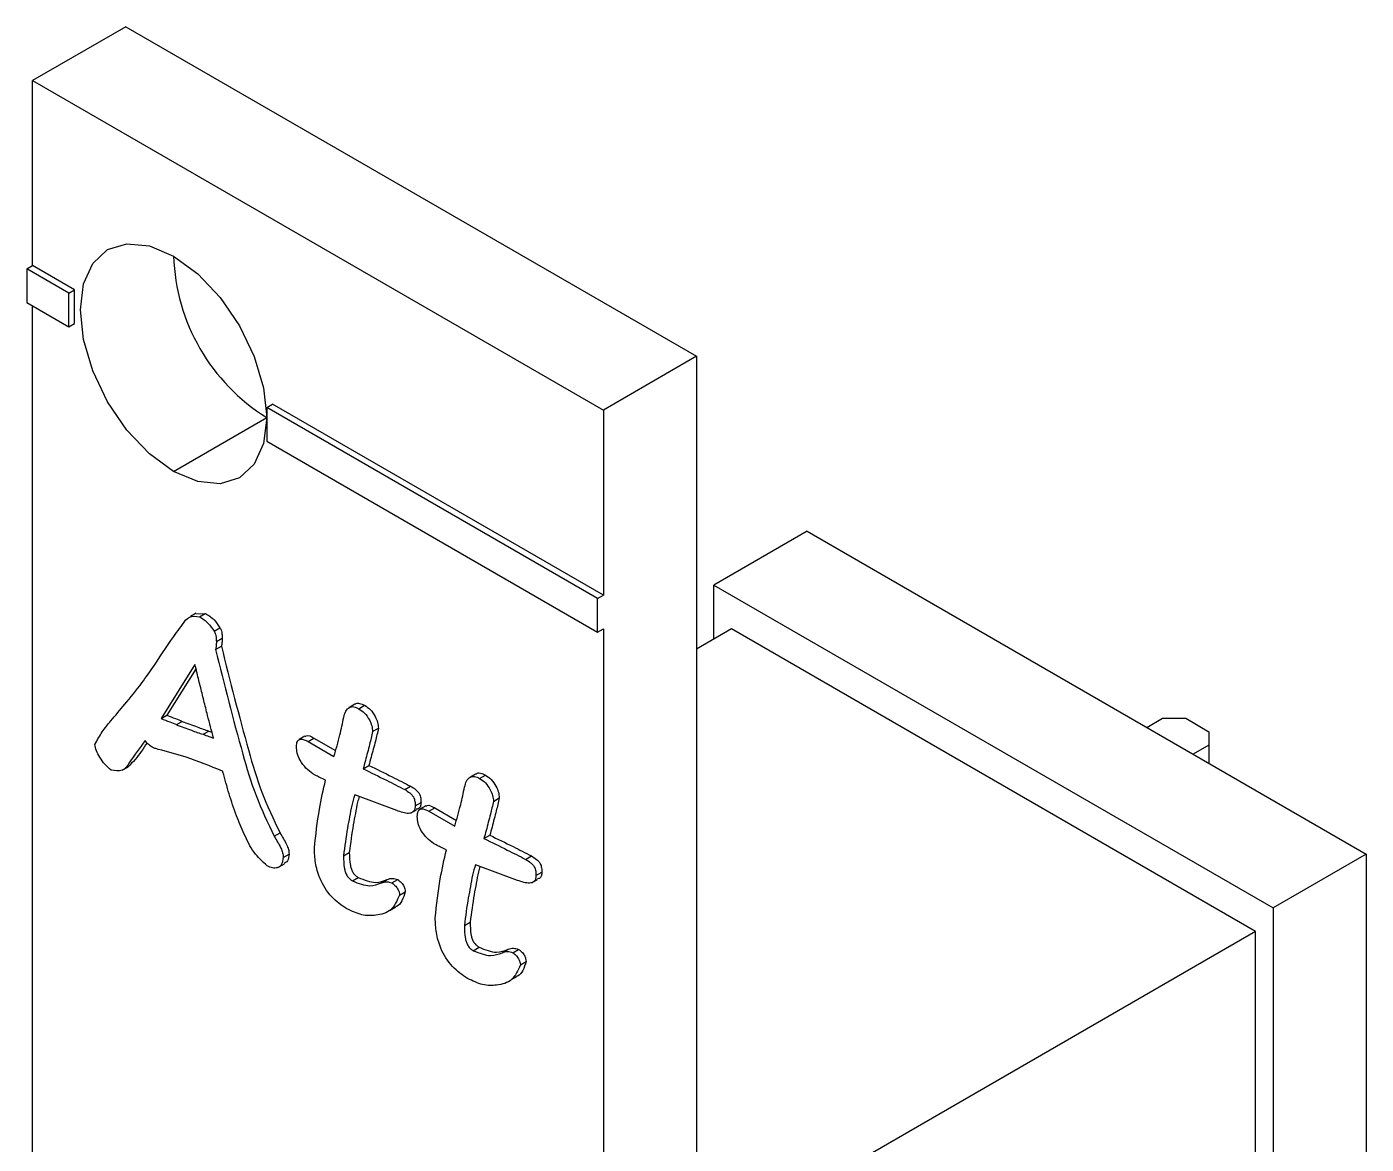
# Model space of a CAD drawing. Extents: x 94 to 117, y 117 to 227.
# Drawn here: x 100.1 to 116.36, y 213.51 to 227.08 of the extents above; entities that cross this region are included whole.
import ezdxf

# ---------------------------------------------------------------- set-up
doc = ezdxf.new("R2010")
doc.units = 0
doc.layers.get('0').update_dxf_attribs({"linetype": 'CONTINUOUS'})

msp = doc.modelspace()

# ---------------------------------------------------------------- linework, layer by layer
at = {"color": 7, "linetype": 'CONTINUOUS'}
for p, q in [((101.301, 227.079), (100.17, 226.426)), ((101.301, 227.079), (108.231, 223.079)), ((100.17, 226.426), (107.1, 222.425)), ((100.17, 224.18), (100.17, 226.426)), ((100.099, 224.14), (100.17, 224.18)), ((100.608, 223.846), (100.099, 224.14)), ((100.099, 224.14), (100.099, 223.731)), ((100.679, 223.886), (100.17, 224.18)), ((100.608, 223.846), (100.679, 223.886)), ((100.608, 223.437), (100.608, 223.846)), ((100.679, 223.478), (100.679, 223.886)), ((100.099, 223.731), (100.608, 223.437)), ((100.17, 210.859), (100.17, 223.69)), ((100.608, 223.437), (100.679, 223.478)), ((108.231, 223.079), (107.1, 222.425)), ((108.231, 223.079), (108.231, 118.153)), ((103.012, 222.458), (103.083, 222.499)), ((107.1, 220.18), (103.083, 222.499)), ((101.881, 221.682), (103.012, 222.335)), ((107.029, 220.139), (103.012, 222.458)), ((103.012, 222.458), (103.012, 222.049)), ((107.1, 222.425), (107.1, 220.18)), ((103.012, 222.049), (107.029, 219.731)), ((109.574, 220.954), (108.443, 220.301)), ((109.574, 220.954), (116.363, 217.035)), ((108.443, 220.301), (115.231, 216.382)), ((108.443, 219.648), (108.443, 220.301)), ((107.029, 220.139), (107.1, 220.18)), ((107.029, 219.731), (107.029, 220.139)), ((102.155, 219.96), (102.085, 219.919)), ((102.158, 219.954), (102.267, 219.958)), ((102.197, 219.917), (102.267, 219.958)), ((102.374, 219.742), (102.445, 219.783)), ((107.029, 219.731), (107.1, 219.772)), ((107.1, 219.772), (107.1, 120.154)), ((108.655, 219.77), (108.231, 219.525)), ((115.019, 216.096), (108.655, 219.77)), ((102.391, 219.518), (102.462, 219.559)), ((102.401, 219.616), (102.472, 219.657)), ((102.14, 219.338), (101.73, 218.681)), ((102.154, 219.288), (101.801, 218.722)), ((104.017, 218.817), (104.011, 218.814)), ((104.082, 218.855), (104.017, 218.817)), ((104.13, 218.801), (104.201, 218.842)), ((101.73, 218.681), (101.801, 218.722)), ((101.916, 218.607), (101.987, 218.647)), ((113.697, 218.574), (113.888, 218.684)), ((113.888, 218.684), (114.171, 218.684)), ((114.171, 218.684), (114.453, 218.521)), ((102.24, 218.49), (102.31, 218.53)), ((102.31, 218.53), (102.347, 218.517)), ((103.477, 218.467), (103.406, 218.427)), ((103.514, 218.403), (103.585, 218.444)), ((103.585, 218.444), (103.848, 218.292)), ((104.298, 218.523), (104.369, 218.564)), ((114.453, 218.521), (114.453, 218.358)), ((103.514, 218.403), (103.829, 218.221)), ((114.453, 218.358), (114.263, 218.248)), ((114.453, 218.358), (114.453, 218.138)), ((101.256, 218.053), (101.327, 218.093)), ((104.183, 218.072), (104.253, 218.113)), ((103.602, 217.995), (103.572, 218.012)), ((105.484, 217.97), (105.478, 217.967)), ((105.549, 218.008), (105.485, 217.97)), ((105.598, 217.954), (105.668, 217.995)), ((104.689, 217.819), (104.76, 217.86)), ((104.592, 217.564), (104.081, 217.754)), ((104.815, 217.622), (104.886, 217.663)), ((104.944, 217.62), (104.873, 217.58)), ((105.766, 217.676), (105.836, 217.717)), ((104.76, 217.534), (104.831, 217.574)), ((104.981, 217.556), (105.052, 217.597)), ((104.981, 217.556), (105.296, 217.374)), ((105.052, 217.597), (105.316, 217.445)), ((103.103, 217.252), (103.174, 217.293)), ((105.069, 217.148), (105.039, 217.165)), ((105.65, 217.225), (105.721, 217.266)), ((103.212, 216.995), (103.283, 217.036)), ((103.945, 217.016), (104.015, 217.057)), ((106.156, 216.972), (106.227, 217.013)), ((116.363, 217.035), (115.231, 216.382)), ((116.363, 217.035), (116.363, 133.748)), ((103.157, 216.878), (103.227, 216.918)), ((106.059, 216.717), (105.548, 216.907)), ((106.282, 216.775), (106.353, 216.816)), ((104.053, 216.71), (104.124, 216.751)), ((104.405, 216.686), (104.476, 216.727)), ((104.532, 216.685), (104.603, 216.726)), ((106.228, 216.687), (106.298, 216.727)), ((104.625, 216.537), (104.695, 216.578)), ((104.51, 216.355), (104.58, 216.396)), ((115.231, 216.382), (115.231, 133.095)), ((105.412, 216.169), (105.483, 216.21)), ((115.019, 216.096), (108.655, 212.423)), ((115.019, 207.523), (115.019, 216.096)), ((105.52, 215.863), (105.591, 215.904)), ((105.872, 215.839), (105.943, 215.88)), ((105.999, 215.838), (106.07, 215.879)), ((106.092, 215.69), (106.163, 215.731)), ((105.977, 215.508), (106.048, 215.549))]:
    msp.add_line(p, q, dxfattribs=at)
at = {"color": 7, "linetype": 'CONTINUOUS', "flags": 128}
for points in [[(101.881, 221.682), (101.588, 221.895), (101.315, 222.184), (101.081, 222.526), (100.901, 222.901), (100.788, 223.281), (100.75, 223.642), (100.788, 223.957), (100.901, 224.207), (101.081, 224.374), (101.315, 224.446), (101.588, 224.419), (101.881, 224.295)], [(101.881, 224.295), (102.174, 224.081), (102.447, 223.793), (102.681, 223.45), (102.861, 223.076), (102.974, 222.696), (103.012, 222.335), (102.974, 222.019), (102.861, 221.77), (102.681, 221.603), (102.447, 221.53), (102.174, 221.557), (101.881, 221.682)]]:
    msp.add_lwpolyline(points, dxfattribs=at)
at = {"color": 7, "linetype": 'CONTINUOUS'}
msp.add_arc((104.282, 224.374), 2.402, 181.8943, 238.1003, dxfattribs=at)
for points, knots in [([(101.648, 219.329), (101.737, 219.464), (101.848, 219.634), (101.991, 219.822), (102.061, 219.933), (102.152, 219.922), (102.197, 219.917)], [0, 0, 0, 0, 0.56228, 0.709544, 0.856632, 1, 1, 1, 1]), ([(102.197, 219.917), (102.234, 219.894), (102.3, 219.853), (102.351, 219.776), (102.374, 219.742)], [0, 0, 0, 0, 0.561234, 1, 1, 1, 1]), ([(102.267, 219.958), (102.304, 219.935), (102.371, 219.894), (102.422, 219.817), (102.445, 219.783)], [0, 0, 0, 0, 0.561234, 1, 1, 1, 1]), ([(102.374, 219.742), (102.38, 219.73), (102.393, 219.706), (102.4, 219.662), (102.4, 219.634), (102.401, 219.616)], [0, 0, 0, 0, 0.278157, 0.559813, 1, 1, 1, 1]), ([(102.445, 219.783), (102.451, 219.771), (102.464, 219.747), (102.47, 219.703), (102.471, 219.675), (102.472, 219.657)], [0, 0, 0, 0, 0.278157, 0.559813, 1, 1, 1, 1]), ([(102.401, 219.616), (102.401, 219.597), (102.4, 219.562), (102.394, 219.531), (102.391, 219.518)], [0, 0, 0, 0, 0.559965, 1, 1, 1, 1]), ([(102.472, 219.657), (102.471, 219.638), (102.471, 219.603), (102.464, 219.572), (102.462, 219.559)], [0, 0, 0, 0, 0.559965, 1, 1, 1, 1]), ([(102.462, 219.559), (102.568, 219.137), (102.716, 218.55), (102.938, 217.788), (103.095, 217.458), (103.174, 217.293)], [0, 0, 0, 0, 0.56047, 0.780572, 1, 1, 1, 1]), ([(102.391, 219.518), (102.497, 219.097), (102.645, 218.509), (102.867, 217.747), (103.025, 217.417), (103.103, 217.252)], [0, 0, 0, 0, 0.56047, 0.780572, 1, 1, 1, 1]), ([(101.288, 218.854), (101.359, 218.939), (101.484, 219.09), (101.598, 219.256), (101.648, 219.329)], [0, 0, 0, 0, 0.559992, 1, 1, 1, 1]), ([(102.161, 219.256), (102.158, 219.272), (102.151, 219.299), (102.143, 219.326), (102.14, 219.338)], [0, 0, 0, 0, 0.560032, 1, 1, 1, 1]), ([(102.367, 218.443), (102.342, 218.535), (102.302, 218.687), (102.249, 218.899), (102.205, 219.078), (102.176, 219.197), (102.161, 219.256)], [0, 0, 0, 0, 0.3399808, 0.5599864, 0.7799922, 1, 1, 1, 1]), ([(100.927, 218.368), (100.956, 218.42), (101.012, 218.524), (101.14, 218.677), (101.232, 218.787), (101.288, 218.854)], [0, 0, 0, 0, 0.279159, 0.55948, 1, 1, 1, 1]), ([(103.948, 218.697), (103.955, 218.722), (103.968, 218.773), (104.01, 218.821), (104.068, 218.831), (104.11, 218.811), (104.13, 218.801)], [0, 0, 0, 0, 0.2806559, 0.5604335, 0.7799629, 1, 1, 1, 1]), ([(104.083, 218.853), (104.085, 218.855), (104.098, 218.87), (104.14, 218.87), (104.181, 218.851), (104.201, 218.842)], [0, 0, 0, 0, 0.065989, 0.532455, 1, 1, 1, 1]), ([(104.13, 218.801), (104.155, 218.785), (104.203, 218.753), (104.258, 218.672), (104.292, 218.592), (104.296, 218.546), (104.298, 218.523)], [0, 0, 0, 0, 0.280083, 0.559193, 0.779659, 1, 1, 1, 1]), ([(104.201, 218.842), (104.225, 218.826), (104.274, 218.793), (104.328, 218.713), (104.363, 218.633), (104.367, 218.587), (104.369, 218.564)], [0, 0, 0, 0, 0.280083, 0.559193, 0.779659, 1, 1, 1, 1]), ([(101.73, 218.681), (101.765, 218.668), (101.827, 218.644), (101.889, 218.618), (101.916, 218.607)], [0, 0, 0, 0, 0.559996, 1, 1, 1, 1]), ([(101.801, 218.722), (101.835, 218.708), (101.897, 218.685), (101.959, 218.659), (101.987, 218.647)], [0, 0, 0, 0, 0.559996, 1, 1, 1, 1]), ([(101.916, 218.607), (101.977, 218.583), (102.085, 218.542), (102.192, 218.505), (102.24, 218.49)], [0, 0, 0, 0, 0.55996, 1, 1, 1, 1]), ([(101.987, 218.647), (102.047, 218.624), (102.156, 218.582), (102.263, 218.546), (102.31, 218.53)], [0, 0, 0, 0, 0.55996, 1, 1, 1, 1]), ([(103.829, 218.221), (103.854, 218.308), (103.898, 218.462), (103.933, 218.625), (103.948, 218.697)], [0, 0, 0, 0, 0.5599678, 1, 1, 1, 1]), ([(102.24, 218.49), (102.263, 218.481), (102.305, 218.467), (102.348, 218.45), (102.367, 218.443)], [0, 0, 0, 0, 0.5599915, 1, 1, 1, 1]), ([(103.374, 218.341), (103.375, 218.364), (103.378, 218.408), (103.429, 218.446), (103.482, 218.419), (103.514, 218.403)], [0, 0, 0, 0, 0.28144, 0.560209, 1, 1, 1, 1]), ([(103.48, 218.462), (103.484, 218.466), (103.508, 218.488), (103.55, 218.464), (103.585, 218.444)], [0, 0, 0, 0, 0.183866, 1, 1, 1, 1]), ([(104.298, 218.523), (104.286, 218.471), (104.267, 218.385), (104.236, 218.269), (104.21, 218.17), (104.192, 218.105), (104.183, 218.072)], [0, 0, 0, 0, 0.339894, 0.559929, 0.779963, 1, 1, 1, 1]), ([(104.369, 218.564), (104.357, 218.511), (104.338, 218.425), (104.306, 218.309), (104.28, 218.211), (104.262, 218.145), (104.253, 218.113)], [0, 0, 0, 0, 0.339894, 0.559929, 0.779963, 1, 1, 1, 1]), ([(101.124, 218.055), (101.099, 218.077), (101.047, 218.12), (100.989, 218.206), (100.94, 218.29), (100.931, 218.342), (100.927, 218.368)], [0, 0, 0, 0, 0.279156, 0.560309, 0.780883, 1, 1, 1, 1]), ([(101.537, 218.414), (101.472, 218.326), (101.383, 218.203), (101.269, 218.03), (101.172, 218.047), (101.124, 218.055)], [0, 0, 0, 0, 0.563903, 0.785465, 1, 1, 1, 1]), ([(101.559, 218.387), (101.514, 218.316), (101.444, 218.207), (101.357, 218.123), (101.327, 218.093)], [0, 0, 0, 0, 0.656921, 1, 1, 1, 1]), ([(101.623, 218.335), (101.605, 218.345), (101.574, 218.365), (101.548, 218.399), (101.537, 218.414)], [0, 0, 0, 0, 0.560628, 1, 1, 1, 1]), ([(101.696, 218.307), (101.683, 218.31), (101.659, 218.317), (101.634, 218.329), (101.623, 218.335)], [0, 0, 0, 0, 0.559898, 1, 1, 1, 1]), ([(102.474, 218.043), (102.327, 218.103), (102.065, 218.211), (101.809, 218.278), (101.696, 218.307)], [0, 0, 0, 0, 0.559851, 1, 1, 1, 1]), ([(103.572, 218.012), (103.544, 218.033), (103.488, 218.075), (103.417, 218.164), (103.378, 218.261), (103.375, 218.315), (103.374, 218.341)], [0, 0, 0, 0, 0.2797, 0.55988, 0.779448, 1, 1, 1, 1]), ([(104.253, 218.113), (104.348, 218.067), (104.516, 217.984), (104.685, 217.898), (104.76, 217.86)], [0, 0, 0, 0, 0.560017, 1, 1, 1, 1]), ([(102.481, 218.032), (102.481, 218.033), (102.481, 218.034), (102.48, 218.037), (102.479, 218.039), (102.476, 218.041), (102.475, 218.042), (102.474, 218.043)], [0, 0, 0, 0, 0.200487, 0.380701, 0.543744, 0.7579, 1, 1, 1, 1]), ([(103.017, 216.893), (102.961, 216.945), (102.847, 217.049), (102.737, 217.278), (102.638, 217.514), (102.553, 217.768), (102.505, 217.944), (102.481, 218.032)], [0, 0, 0, 0, 0.183987, 0.371042, 0.558454, 0.779385, 1, 1, 1, 1]), ([(103.591, 217.107), (103.609, 217.268), (103.64, 217.555), (103.7, 217.818), (103.727, 217.934)], [0, 0, 0, 0, 0.559703, 1, 1, 1, 1]), ([(103.727, 217.934), (103.704, 217.945), (103.662, 217.963), (103.62, 217.985), (103.602, 217.995)], [0, 0, 0, 0, 0.560031, 1, 1, 1, 1]), ([(104.183, 218.072), (104.277, 218.026), (104.446, 217.943), (104.615, 217.857), (104.689, 217.819)], [0, 0, 0, 0, 0.560017, 1, 1, 1, 1]), ([(105.415, 217.85), (105.422, 217.875), (105.435, 217.926), (105.477, 217.974), (105.535, 217.984), (105.577, 217.964), (105.598, 217.954)], [0, 0, 0, 0, 0.2806559, 0.5604335, 0.7799629, 1, 1, 1, 1]), ([(105.55, 218.006), (105.552, 218.008), (105.565, 218.023), (105.607, 218.023), (105.648, 218.004), (105.668, 217.995)], [0, 0, 0, 0, 0.065989, 0.532455, 1, 1, 1, 1]), ([(105.598, 217.954), (105.622, 217.938), (105.67, 217.906), (105.725, 217.825), (105.76, 217.745), (105.764, 217.699), (105.766, 217.676)], [0, 0, 0, 0, 0.2800834, 0.5591925, 0.7796586, 1, 1, 1, 1]), ([(105.668, 217.995), (105.693, 217.979), (105.741, 217.946), (105.795, 217.866), (105.83, 217.786), (105.834, 217.74), (105.836, 217.717)], [0, 0, 0, 0, 0.2800834, 0.5591925, 0.7796586, 1, 1, 1, 1]), ([(104.689, 217.819), (104.709, 217.807), (104.738, 217.789), (104.774, 217.757), (104.8, 217.723), (104.814, 217.672), (104.815, 217.639), (104.815, 217.622)], [0, 0, 0, 0, 0.314146, 0.43766, 0.560653, 0.779317, 1, 1, 1, 1]), ([(104.76, 217.86), (104.78, 217.847), (104.809, 217.83), (104.844, 217.798), (104.871, 217.764), (104.885, 217.713), (104.885, 217.68), (104.886, 217.663)], [0, 0, 0, 0, 0.314146, 0.43766, 0.560653, 0.779317, 1, 1, 1, 1]), ([(105.296, 217.374), (105.321, 217.461), (105.365, 217.615), (105.4, 217.778), (105.415, 217.85)], [0, 0, 0, 0, 0.5599678, 1, 1, 1, 1]), ([(104.081, 217.754), (104.068, 217.712), (104.043, 217.627), (104.019, 217.488), (103.98, 217.289), (103.959, 217.129), (103.945, 217.016)], [0, 0, 0, 0, 0.186091, 0.372963, 0.559833, 1, 1, 1, 1]), ([(104.135, 217.734), (104.128, 217.711), (104.109, 217.646), (104.09, 217.528), (104.05, 217.33), (104.03, 217.169), (104.015, 217.057)], [0, 0, 0, 0, 0.107612, 0.312503, 0.517391, 1, 1, 1, 1]), ([(104.815, 217.622), (104.814, 217.608), (104.812, 217.58), (104.789, 217.541), (104.716, 217.519), (104.641, 217.546), (104.592, 217.564)], [0, 0, 0, 0, 0.12531, 0.250793, 0.499944, 1, 1, 1, 1]), ([(104.886, 217.663), (104.885, 217.649), (104.883, 217.621), (104.865, 217.588), (104.841, 217.582), (104.828, 217.58)], [0, 0, 0, 0, 0.3102, 0.620829, 1, 1, 1, 1]), ([(104.947, 217.615), (104.952, 217.619), (104.975, 217.641), (105.017, 217.617), (105.052, 217.597)], [0, 0, 0, 0, 0.183866, 1, 1, 1, 1]), ([(105.766, 217.676), (105.754, 217.624), (105.734, 217.538), (105.703, 217.422), (105.677, 217.323), (105.659, 217.258), (105.65, 217.225)], [0, 0, 0, 0, 0.339894, 0.559929, 0.779963, 1, 1, 1, 1]), ([(105.836, 217.717), (105.824, 217.664), (105.805, 217.578), (105.774, 217.462), (105.748, 217.364), (105.73, 217.298), (105.721, 217.266)], [0, 0, 0, 0, 0.339894, 0.559929, 0.779963, 1, 1, 1, 1]), ([(104.841, 217.494), (104.842, 217.517), (104.845, 217.561), (104.896, 217.599), (104.949, 217.572), (104.981, 217.556)], [0, 0, 0, 0, 0.28144, 0.560209, 1, 1, 1, 1]), ([(105.039, 217.165), (105.011, 217.186), (104.955, 217.228), (104.885, 217.317), (104.845, 217.414), (104.842, 217.467), (104.841, 217.494)], [0, 0, 0, 0, 0.2797, 0.55988, 0.779448, 1, 1, 1, 1]), ([(103.174, 217.293), (103.202, 217.246), (103.241, 217.182), (103.28, 217.091), (103.282, 217.054), (103.283, 217.036)], [0, 0, 0, 0, 0.560576, 0.779952, 1, 1, 1, 1]), ([(103.103, 217.252), (103.131, 217.206), (103.17, 217.141), (103.21, 217.05), (103.211, 217.014), (103.212, 216.995)], [0, 0, 0, 0, 0.560576, 0.779952, 1, 1, 1, 1]), ([(105.194, 217.087), (105.171, 217.098), (105.129, 217.116), (105.087, 217.138), (105.069, 217.148)], [0, 0, 0, 0, 0.560031, 1, 1, 1, 1]), ([(105.65, 217.225), (105.744, 217.179), (105.913, 217.096), (106.082, 217.01), (106.156, 216.972)], [0, 0, 0, 0, 0.560017, 1, 1, 1, 1]), ([(105.721, 217.266), (105.815, 217.219), (105.984, 217.137), (106.152, 217.051), (106.227, 217.013)], [0, 0, 0, 0, 0.560017, 1, 1, 1, 1]), ([(103.212, 216.995), (103.208, 216.965), (103.201, 216.904), (103.146, 216.867), (103.083, 216.862), (103.039, 216.883), (103.017, 216.893)], [0, 0, 0, 0, 0.279306, 0.558961, 0.779469, 1, 1, 1, 1]), ([(103.283, 217.036), (103.28, 217.005), (103.275, 216.95), (103.24, 216.931), (103.225, 216.923)], [0, 0, 0, 0, 0.5775, 1, 1, 1, 1]), ([(103.984, 216.373), (103.92, 216.415), (103.794, 216.5), (103.654, 216.723), (103.598, 216.933), (103.593, 217.049), (103.591, 217.107)], [0, 0, 0, 0, 0.280095, 0.558179, 0.778766, 1, 1, 1, 1]), ([(103.945, 217.016), (103.945, 216.964), (103.946, 216.898), (103.968, 216.812), (103.989, 216.768), (104.019, 216.732), (104.042, 216.717), (104.053, 216.71)], [0, 0, 0, 0, 0.499955, 0.625155, 0.7501, 0.874882, 1, 1, 1, 1]), ([(104.015, 217.057), (104.016, 217.004), (104.017, 216.939), (104.039, 216.853), (104.06, 216.809), (104.09, 216.773), (104.113, 216.758), (104.124, 216.751)], [0, 0, 0, 0, 0.499955, 0.625155, 0.7501, 0.874882, 1, 1, 1, 1]), ([(105.058, 216.26), (105.076, 216.421), (105.107, 216.708), (105.168, 216.971), (105.194, 217.087)], [0, 0, 0, 0, 0.559703, 1, 1, 1, 1]), ([(106.156, 216.972), (106.177, 216.96), (106.205, 216.942), (106.241, 216.91), (106.268, 216.876), (106.281, 216.825), (106.282, 216.792), (106.282, 216.775)], [0, 0, 0, 0, 0.314146, 0.43766, 0.560653, 0.779317, 1, 1, 1, 1]), ([(106.227, 217.013), (106.247, 217), (106.276, 216.983), (106.312, 216.951), (106.338, 216.917), (106.352, 216.866), (106.353, 216.833), (106.353, 216.816)], [0, 0, 0, 0, 0.314146, 0.43766, 0.560653, 0.779317, 1, 1, 1, 1]), ([(105.548, 216.907), (105.535, 216.865), (105.51, 216.78), (105.486, 216.641), (105.447, 216.442), (105.426, 216.282), (105.412, 216.169)], [0, 0, 0, 0, 0.186091, 0.372963, 0.559833, 1, 1, 1, 1]), ([(105.602, 216.887), (105.595, 216.864), (105.577, 216.799), (105.557, 216.681), (105.518, 216.483), (105.497, 216.322), (105.483, 216.21)], [0, 0, 0, 0, 0.107612, 0.312503, 0.517391, 1, 1, 1, 1]), ([(106.353, 216.816), (106.352, 216.802), (106.35, 216.774), (106.332, 216.741), (106.308, 216.735), (106.296, 216.733)], [0, 0, 0, 0, 0.3102, 0.620829, 1, 1, 1, 1]), ([(104.053, 216.71), (104.126, 216.681), (104.258, 216.629), (104.36, 216.669), (104.405, 216.686)], [0, 0, 0, 0, 0.5574297, 1, 1, 1, 1]), ([(104.124, 216.751), (104.197, 216.722), (104.329, 216.67), (104.431, 216.709), (104.476, 216.727)], [0, 0, 0, 0, 0.5574297, 1, 1, 1, 1]), ([(104.405, 216.686), (104.426, 216.694), (104.464, 216.708), (104.511, 216.692), (104.532, 216.685)], [0, 0, 0, 0, 0.561372, 1, 1, 1, 1]), ([(104.476, 216.727), (104.497, 216.735), (104.534, 216.748), (104.582, 216.732), (104.603, 216.726)], [0, 0, 0, 0, 0.561372, 1, 1, 1, 1]), ([(104.532, 216.685), (104.545, 216.676), (104.571, 216.659), (104.601, 216.617), (104.621, 216.574), (104.624, 216.549), (104.625, 216.537)], [0, 0, 0, 0, 0.280358, 0.559827, 0.780025, 1, 1, 1, 1]), ([(104.603, 216.726), (104.616, 216.717), (104.642, 216.7), (104.672, 216.658), (104.692, 216.615), (104.694, 216.59), (104.695, 216.578)], [0, 0, 0, 0, 0.280358, 0.559827, 0.780025, 1, 1, 1, 1]), ([(106.282, 216.775), (106.281, 216.761), (106.28, 216.733), (106.256, 216.694), (106.184, 216.672), (106.109, 216.699), (106.059, 216.717)], [0, 0, 0, 0, 0.12531, 0.250793, 0.499944, 1, 1, 1, 1]), ([(104.625, 216.537), (104.595, 216.47), (104.535, 216.334), (104.352, 216.288), (104.171, 216.284), (104.046, 216.343), (103.984, 216.373)], [0, 0, 0, 0, 0.275985, 0.557731, 0.778973, 1, 1, 1, 1]), ([(104.695, 216.578), (104.671, 216.502), (104.646, 216.421), (104.583, 216.399), (104.58, 216.398)], [0, 0, 0, 0, 0.949693, 1, 1, 1, 1]), ([(105.451, 215.526), (105.388, 215.568), (105.261, 215.653), (105.122, 215.876), (105.065, 216.085), (105.061, 216.202), (105.058, 216.26)], [0, 0, 0, 0, 0.280095, 0.558179, 0.778766, 1, 1, 1, 1]), ([(105.412, 216.169), (105.413, 216.117), (105.413, 216.051), (105.435, 215.965), (105.456, 215.921), (105.487, 215.885), (105.509, 215.87), (105.52, 215.863)], [0, 0, 0, 0, 0.499955, 0.625155, 0.7501, 0.874882, 1, 1, 1, 1]), ([(105.483, 216.21), (105.483, 216.157), (105.484, 216.092), (105.506, 216.006), (105.527, 215.962), (105.557, 215.926), (105.58, 215.911), (105.591, 215.904)], [0, 0, 0, 0, 0.499955, 0.625155, 0.7501, 0.874882, 1, 1, 1, 1]), ([(105.52, 215.863), (105.594, 215.834), (105.725, 215.782), (105.827, 215.822), (105.872, 215.839)], [0, 0, 0, 0, 0.5574297, 1, 1, 1, 1]), ([(105.591, 215.904), (105.664, 215.875), (105.796, 215.823), (105.898, 215.862), (105.943, 215.88)], [0, 0, 0, 0, 0.5574297, 1, 1, 1, 1]), ([(105.872, 215.839), (105.893, 215.847), (105.931, 215.861), (105.978, 215.845), (105.999, 215.838)], [0, 0, 0, 0, 0.561372, 1, 1, 1, 1]), ([(105.943, 215.88), (105.964, 215.887), (106.002, 215.901), (106.049, 215.885), (106.07, 215.879)], [0, 0, 0, 0, 0.561372, 1, 1, 1, 1]), ([(105.999, 215.838), (106.012, 215.829), (106.038, 215.812), (106.068, 215.77), (106.089, 215.727), (106.091, 215.702), (106.092, 215.69)], [0, 0, 0, 0, 0.2803583, 0.5598266, 0.7800248, 1, 1, 1, 1]), ([(106.07, 215.879), (106.083, 215.87), (106.109, 215.853), (106.139, 215.811), (106.159, 215.768), (106.161, 215.743), (106.163, 215.731)], [0, 0, 0, 0, 0.2803583, 0.5598266, 0.7800248, 1, 1, 1, 1]), ([(106.092, 215.69), (106.062, 215.623), (106.002, 215.487), (105.82, 215.441), (105.638, 215.437), (105.513, 215.496), (105.451, 215.526)], [0, 0, 0, 0, 0.275985, 0.557731, 0.778973, 1, 1, 1, 1]), ([(106.163, 215.731), (106.139, 215.655), (106.113, 215.574), (106.05, 215.552), (106.047, 215.551)], [0, 0, 0, 0, 0.949693, 1, 1, 1, 1])]:
    msp.add_open_spline(points, degree=3, knots=knots, dxfattribs=at)

doc.saveas('drawing.dxf')
